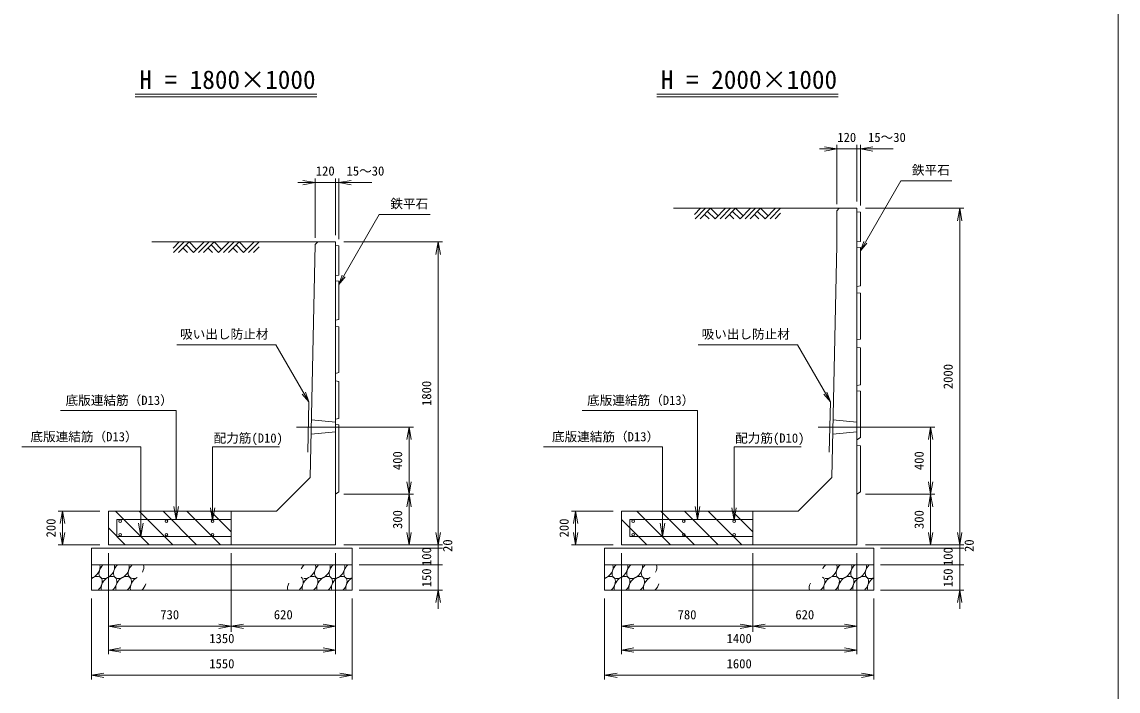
# Model space of a CAD drawing. Units: millimetres, scale not verified. Extents: x 5657 to 21657, y 2829 to 13829.
# Drawn here: x 16444 to 21657, y 5147 to 8329 of the extents above; entities that cross this region are included whole.
import ezdxf
from ezdxf.enums import TextEntityAlignment as Align

# ---------------------------------------------------------------- set-up
doc = ezdxf.new("R2010")
doc.units = ezdxf.units.MM
doc.layers.add('1', color=4, linetype='Continuous', lineweight=18)
doc.styles.add('ＭＳ ゴシック-5.0-0.0', font='')
doc.styles.get('ＭＳ ゴシック-5.0-0.0').set_extended_font_data('ＭＳ ゴシック-5.0-0.0')

msp = doc.modelspace()

# ---------------------------------------------------------------- linework, layer by layer
at = {"layer": '1'}
for p, q in [((21656.566, 13828.571), (21656.566, 2828.571)), ((16982.518, 7985.628), (17846.227, 7985.628)), ((19462.518, 7985.628), (20326.227, 7985.628)), ((16982.518, 7972.028), (17846.227, 7972.028)), ((19462.518, 7972.028), (20326.227, 7972.028)), ((20318.959, 7724.566), (20236.811, 7724.566)), ((20318.959, 7724.566), (20259.871, 7734.985)), ((20318.959, 7724.566), (20259.871, 7714.147)), ((20318.959, 7462.298), (20318.959, 7744.566)), ((20318.959, 7724.566), (20414.959, 7724.566)), ((20414.959, 7474.298), (20414.959, 7744.566)), ((20414.959, 7724.566), (20430.959, 7724.566)), ((20430.959, 7455.86), (20430.959, 7744.566)), ((20430.959, 7724.566), (20490.048, 7734.985)), ((20430.959, 7724.566), (20587.616, 7724.566)), ((20430.959, 7724.566), (20490.048, 7714.147)), ((17838.959, 7564.566), (17756.811, 7564.566)), ((17838.959, 7564.566), (17779.871, 7574.985)), ((17838.959, 7564.566), (17779.871, 7554.147)), ((17838.959, 7302.298), (17838.959, 7584.566)), ((17838.959, 7564.566), (17934.959, 7564.566)), ((17934.959, 7314.298), (17934.959, 7584.566)), ((17934.959, 7564.566), (17950.959, 7564.566)), ((17950.959, 7295.86), (17950.959, 7584.566)), ((17950.959, 7564.566), (18010.048, 7574.985)), ((17950.959, 7564.566), (18107.616, 7564.566)), ((17950.959, 7564.566), (18010.048, 7554.147)), ((20430.959, 7239.553), (20623.484, 7573.016)), ((20623.484, 7573.016), (20866.081, 7573.016)), ((17950.959, 7079.553), (18143.484, 7413.016)), ((18143.484, 7413.016), (18386.081, 7413.016)), ((19671.605, 7442.298), (19642.665, 7413.357)), ((19695.364, 7442.298), (19645.256, 7392.189)), ((19719.123, 7442.298), (19669.014, 7392.189)), ((19711.35, 7392.189), (19690.182, 7413.357)), ((19704.653, 7427.827), (19740.291, 7392.189)), ((19754.761, 7406.66), (19719.123, 7442.298)), ((19790.399, 7442.298), (19740.291, 7392.189)), ((19814.158, 7442.298), (19764.05, 7392.189)), ((19837.917, 7442.298), (19787.808, 7392.189)), ((19830.144, 7392.189), (19808.976, 7413.357)), ((19823.447, 7427.827), (19859.085, 7392.189)), ((19873.555, 7406.66), (19837.917, 7442.298)), ((19909.193, 7442.298), (19859.085, 7392.189)), ((19932.952, 7442.298), (19882.844, 7392.189)), ((19956.711, 7442.298), (19906.602, 7392.189)), ((19948.938, 7392.189), (19927.77, 7413.357)), ((19942.24, 7427.827), (19977.879, 7392.189)), ((19992.349, 7406.66), (19956.711, 7442.298)), ((20027.987, 7442.298), (19977.879, 7392.189)), ((20051.746, 7442.298), (20001.637, 7392.189)), ((20051.746, 7418.539), (20025.396, 7392.189)), ((20454.959, 7442.298), (20923.386, 7442.298)), ((20903.386, 7442.298), (20892.968, 7383.209)), ((20903.386, 7442.298), (20913.805, 7383.209)), ((20903.386, 5842.298), (20903.386, 7442.298)), ((17191.605, 7282.298), (17162.665, 7253.357)), ((17215.364, 7282.298), (17165.256, 7232.189)), ((17239.123, 7282.298), (17189.014, 7232.189)), ((17231.35, 7232.189), (17210.182, 7253.357)), ((17224.653, 7267.827), (17260.291, 7232.189)), ((17274.761, 7246.66), (17239.123, 7282.298)), ((17310.399, 7282.298), (17260.291, 7232.189)), ((17334.158, 7282.298), (17284.05, 7232.189)), ((17357.917, 7282.298), (17307.808, 7232.189)), ((17350.144, 7232.189), (17328.976, 7253.357)), ((17343.447, 7267.827), (17379.085, 7232.189)), ((17393.555, 7246.66), (17357.917, 7282.298)), ((17429.193, 7282.298), (17379.085, 7232.189)), ((17452.952, 7282.298), (17402.844, 7232.189)), ((17476.711, 7282.298), (17426.602, 7232.189)), ((17468.938, 7232.189), (17447.77, 7253.357)), ((17462.24, 7267.827), (17497.879, 7232.189)), ((17512.349, 7246.66), (17476.711, 7282.298)), ((17547.987, 7282.298), (17497.879, 7232.189)), ((17571.746, 7282.298), (17521.637, 7232.189)), ((17571.746, 7258.539), (17545.396, 7232.189)), ((17974.959, 7282.298), (18443.386, 7282.298)), ((18423.386, 7282.298), (18412.968, 7223.209)), ((18423.386, 7282.298), (18433.805, 7223.209)), ((18423.386, 7282.298), (18423.386, 5842.298)), ((20430.959, 7239.553), (20447.376, 7284.659)), ((20430.959, 7239.553), (20461.813, 7276.323)), ((17950.959, 7079.553), (17967.376, 7124.659)), ((17950.959, 7079.553), (17981.813, 7116.323)), ((17180.021, 6792.886), (17652.03, 6792.886)), ((17808.27, 6522.27), (17652.03, 6792.886)), ((19660.021, 6792.886), (20132.03, 6792.886)), ((20288.27, 6522.27), (20132.03, 6792.886)), ((17808.27, 6522.27), (17777.416, 6559.04)), ((17808.27, 6522.27), (17791.853, 6567.376)), ((20288.27, 6522.27), (20257.416, 6559.04)), ((20288.27, 6522.27), (20271.853, 6567.376)), ((16627.586, 6480.87), (17177.017, 6480.87)), ((17177.017, 5962.298), (17177.017, 6480.87)), ((19107.586, 6480.87), (19657.017, 6480.87)), ((19657.017, 5962.298), (19657.017, 6480.87)), ((17749.801, 6402.298), (18305.368, 6402.298)), ((18285.368, 6402.298), (18274.95, 6343.209)), ((18285.368, 6402.298), (18295.787, 6343.209)), ((18285.368, 6082.298), (18285.368, 6402.298)), ((20229.801, 6402.298), (20785.368, 6402.298)), ((20765.368, 6402.298), (20754.95, 6343.209)), ((20765.368, 6402.298), (20775.787, 6343.209)), ((20765.368, 6082.298), (20765.368, 6402.298)), ((16444.037, 6307.858), (17009.93, 6307.858)), ((17009.93, 5882.298), (17009.93, 6307.858)), ((17350.693, 5958.393), (17350.693, 6307.858)), ((17350.693, 6307.858), (17669.567, 6307.858)), ((18924.037, 6307.858), (19489.93, 6307.858)), ((19489.93, 5882.298), (19489.93, 6307.858)), ((19830.693, 5958.393), (19830.693, 6307.858)), ((19830.693, 6307.858), (20149.567, 6307.858)), ((18285.368, 6082.298), (18274.95, 6141.386)), ((18285.368, 6082.298), (18295.787, 6141.386)), ((20765.368, 6082.298), (20754.95, 6141.386)), ((20765.368, 6082.298), (20775.787, 6141.386)), ((17974.959, 6082.298), (18305.368, 6082.298)), ((18285.368, 6082.298), (18274.95, 6023.209)), ((18285.368, 6082.298), (18295.787, 6023.209)), ((18285.368, 6082.298), (18285.368, 5842.298)), ((20454.959, 6082.298), (20785.368, 6082.298)), ((20765.368, 6082.298), (20754.95, 6023.209)), ((20765.368, 6082.298), (20775.787, 6023.209)), ((20765.368, 6082.298), (20765.368, 5842.298)), ((16617.079, 6002.298), (16814.959, 6002.298)), ((16637.079, 6002.298), (16626.66, 5943.209)), ((16637.079, 6002.298), (16647.498, 5943.209)), ((16637.079, 6002.298), (16637.079, 5842.298)), ((16888.665, 6002.298), (17048.665, 5842.298)), ((17001.802, 6002.298), (17161.802, 5842.298)), ((17114.939, 6002.298), (17274.939, 5842.298)), ((17177.017, 5962.298), (17165.95, 6025.063)), ((17177.017, 5962.298), (17188.085, 6025.063)), ((17228.076, 6002.298), (17388.076, 5842.298)), ((17350.693, 5958.393), (17340.274, 6017.481)), ((17341.213, 6002.298), (17438.959, 5904.552)), ((17350.693, 5958.393), (17361.112, 6017.481)), ((19057.079, 6002.298), (19254.959, 6002.298)), ((19077.079, 6002.298), (19066.66, 5943.209)), ((19077.079, 6002.298), (19087.498, 5943.209)), ((19077.079, 6002.298), (19077.079, 5842.298)), ((19368.665, 6002.298), (19528.665, 5842.298)), ((19481.802, 6002.298), (19641.802, 5842.298)), ((19594.939, 6002.298), (19754.939, 5842.298)), ((19657.017, 5962.298), (19645.95, 6025.063)), ((19657.017, 5962.298), (19668.085, 6025.063)), ((19708.076, 6002.298), (19868.076, 5842.298)), ((19830.693, 5958.393), (19820.274, 6017.481)), ((19821.213, 6002.298), (19918.959, 5904.552)), ((19830.693, 5958.393), (19841.112, 6017.481)), ((17009.93, 5882.298), (16998.863, 5945.063)), ((17009.93, 5882.298), (17020.997, 5945.063)), ((19294.959, 5962.866), (19415.528, 5842.298)), ((19489.93, 5882.298), (19478.863, 5945.063)), ((19489.93, 5882.298), (19500.997, 5945.063)), ((16637.079, 5842.298), (16626.66, 5901.386)), ((16637.079, 5842.298), (16647.498, 5901.386)), ((16854.959, 5922.866), (16935.528, 5842.298)), ((18285.368, 5842.298), (18274.95, 5901.386)), ((18285.368, 5842.298), (18295.787, 5901.386)), ((18423.386, 5842.298), (18412.968, 5901.386)), ((18423.386, 5842.298), (18433.805, 5901.386)), ((19077.079, 5842.298), (19066.66, 5901.386)), ((19077.079, 5842.298), (19087.498, 5901.386)), ((20765.368, 5842.298), (20754.95, 5901.386)), ((20765.368, 5842.298), (20775.787, 5901.386)), ((20903.386, 5842.298), (20892.968, 5901.386)), ((20903.386, 5842.298), (20913.805, 5901.386)), ((16617.079, 5842.298), (16814.959, 5842.298)), ((17974.959, 5842.298), (18443.386, 5842.298)), ((18423.386, 5842.298), (18423.386, 5826.298)), ((19057.079, 5842.298), (19254.959, 5842.298)), ((20454.959, 5842.298), (20923.386, 5842.298)), ((20903.386, 5842.298), (20903.386, 5826.298)), ((16854.959, 5321.365), (16854.959, 5802.298)), ((17438.959, 5428.689), (17438.959, 5802.298)), ((17934.959, 5321.365), (17934.959, 5802.298)), ((18046.959, 5826.298), (18443.386, 5826.298)), ((18423.386, 5826.298), (18423.386, 5746.298)), ((19294.959, 5321.365), (19294.959, 5802.298)), ((19918.959, 5428.689), (19918.959, 5802.298)), ((20414.959, 5321.365), (20414.959, 5802.298)), ((20526.959, 5826.298), (20923.386, 5826.298)), ((20903.386, 5826.298), (20903.386, 5746.298)), ((18046.959, 5746.298), (18443.386, 5746.298)), ((18423.386, 5746.298), (18423.386, 5626.298)), ((20526.959, 5746.298), (20923.386, 5746.298)), ((20903.386, 5746.298), (20903.386, 5626.298)), ((16774.959, 5201.623), (16774.959, 5586.298)), ((18014.959, 5201.623), (18014.959, 5586.298)), ((18046.959, 5626.298), (18443.386, 5626.298)), ((18423.386, 5626.298), (18412.968, 5567.209)), ((18423.386, 5626.298), (18423.386, 5538.084)), ((18423.386, 5626.298), (18433.805, 5567.209)), ((19214.959, 5201.623), (19214.959, 5586.298)), ((20494.959, 5201.623), (20494.959, 5586.298)), ((20526.959, 5626.298), (20923.386, 5626.298)), ((20903.386, 5626.298), (20892.968, 5567.209)), ((20903.386, 5626.298), (20903.386, 5538.084)), ((20903.386, 5626.298), (20913.805, 5567.209)), ((16854.959, 5454.903), (16914.048, 5465.322)), ((16854.959, 5454.903), (16914.048, 5444.484)), ((16854.959, 5454.903), (17438.959, 5454.903)), ((17438.959, 5454.903), (17379.871, 5465.322)), ((17438.959, 5454.903), (17379.871, 5444.484)), ((17438.959, 5454.903), (17498.048, 5465.322)), ((17438.959, 5454.903), (17498.048, 5444.484)), ((17438.959, 5454.903), (17934.959, 5454.903)), ((17934.959, 5454.903), (17875.871, 5465.322)), ((17934.959, 5454.903), (17875.871, 5444.484)), ((19294.959, 5454.903), (19354.048, 5465.322)), ((19294.959, 5454.903), (19354.048, 5444.484)), ((19294.959, 5454.903), (19918.959, 5454.903)), ((19918.959, 5454.903), (19859.871, 5465.322)), ((19918.959, 5454.903), (19859.871, 5444.484)), ((19918.959, 5454.903), (19978.048, 5465.322)), ((19918.959, 5454.903), (19978.048, 5444.484)), ((19918.959, 5454.903), (20414.959, 5454.903)), ((20414.959, 5454.903), (20355.871, 5465.322)), ((20414.959, 5454.903), (20355.871, 5444.484)), ((16854.959, 5341.365), (16914.048, 5351.784)), ((16854.959, 5341.365), (16914.048, 5330.946)), ((16854.959, 5341.365), (17934.959, 5341.365)), ((17934.959, 5341.365), (17875.871, 5351.784)), ((17934.959, 5341.365), (17875.871, 5330.946)), ((19294.959, 5341.365), (19354.048, 5351.784)), ((19294.959, 5341.365), (19354.048, 5330.946)), ((19294.959, 5341.365), (20414.959, 5341.365)), ((20414.959, 5341.365), (20355.871, 5351.784)), ((20414.959, 5341.365), (20355.871, 5330.946)), ((16774.959, 5221.623), (16834.048, 5232.042)), ((16774.959, 5221.623), (16834.048, 5211.204)), ((16774.959, 5221.623), (18014.959, 5221.623)), ((18014.959, 5221.623), (17955.871, 5232.042)), ((18014.959, 5221.623), (17955.871, 5211.204)), ((19214.959, 5221.623), (19274.048, 5232.042)), ((19214.959, 5221.623), (19274.048, 5211.204)), ((19214.959, 5221.623), (20494.959, 5221.623)), ((20494.959, 5221.623), (20435.871, 5232.042)), ((20494.959, 5221.623), (20435.871, 5211.204))]:
    msp.add_line(p, q, dxfattribs=at)
at = {"layer": '1', "color": 2}
for p, q in [((19541.953, 7442.298), (20330.959, 7442.298)), ((20414.959, 7442.298), (20318.617, 7442.298)), ((20330.617, 7442.298), (20318.617, 7430.298)), ((20318.617, 7266.302), (20318.617, 7430.298)), ((20414.959, 7282.298), (20414.959, 7442.298)), ((20414.959, 7425.78), (20430.959, 7423.86)), ((20430.959, 7284.951), (20430.959, 7423.86)), ((17061.953, 7282.298), (17934.959, 7282.298)), ((17838.702, 7270.301), (17814.959, 6162.298)), ((17850.959, 7282.298), (17838.702, 7270.301)), ((17934.959, 7122.298), (17934.959, 7282.298)), ((17934.959, 7282.298), (17934.959, 5842.298)), ((17934.959, 7265.78), (17950.959, 7263.86)), ((17950.959, 7124.951), (17950.959, 7263.86)), ((20318.617, 7266.302), (20294.959, 6162.298)), ((20430.959, 7284.951), (20414.959, 7282.951)), ((20414.959, 7282.298), (20414.959, 5842.298)), ((20414.959, 7256.945), (20430.959, 7255.553)), ((20430.959, 7073.107), (20430.959, 7255.553)), ((17950.959, 7124.951), (17934.959, 7122.951)), ((17934.959, 7096.945), (17950.959, 7095.553)), ((17950.959, 6913.107), (17950.959, 7095.553)), ((20430.959, 7073.107), (20414.959, 7070.284)), ((20414.959, 7040.432), (20430.959, 7038.225)), ((20430.959, 6820.779), (20430.959, 7038.225)), ((17950.959, 6913.107), (17934.959, 6910.284)), ((17934.959, 6880.432), (17950.959, 6878.225)), ((17950.959, 6660.779), (17950.959, 6878.225)), ((20414.959, 6816.686), (20430.959, 6820.779)), ((20414.959, 6781.847), (20430.959, 6778.847)), ((20430.959, 6602.677), (20430.959, 6778.847)), ((17934.959, 6656.686), (17950.959, 6660.779)), ((17934.959, 6621.847), (17950.959, 6618.847)), ((17950.959, 6442.677), (17950.959, 6618.847)), ((20414.959, 6600.117), (20430.959, 6602.677)), ((20414.959, 6574.617), (20430.959, 6572.384)), ((20430.959, 6352.614), (20430.959, 6572.384)), ((17808.27, 6522.27), (17803.128, 6282.325)), ((20288.27, 6522.27), (20283.128, 6282.325)), ((17820.827, 6436.111), (17934.959, 6424.698)), ((17934.959, 6440.117), (17950.959, 6442.677)), ((17934.959, 6414.617), (17950.959, 6412.384)), ((17950.959, 6093.704), (17950.959, 6412.384)), ((20300.827, 6436.111), (20414.959, 6424.698)), ((17819.375, 6368.339), (17934.959, 6379.898)), ((20299.375, 6368.339), (20414.959, 6379.898)), ((20414.959, 6341.208), (20430.959, 6352.614)), ((20414.959, 6315.707), (20430.959, 6313.474)), ((20430.959, 6093.704), (20430.959, 6313.474)), ((17814.959, 6162.298), (17654.959, 6002.298)), ((20294.959, 6162.298), (20134.959, 6002.298)), ((17934.959, 6082.298), (17950.959, 6093.704)), ((20414.959, 6082.298), (20430.959, 6093.704)), ((17654.959, 6002.298), (16854.959, 6002.298)), ((16854.959, 6002.298), (16854.959, 5842.298)), ((17438.959, 6002.298), (17438.959, 5842.298)), ((20134.959, 6002.298), (19294.959, 6002.298)), ((19294.959, 6002.298), (19294.959, 5842.298)), ((19918.959, 6002.298), (19918.959, 5842.298)), ((17438.959, 5962.298), (16894.959, 5962.298)), ((16894.959, 5962.298), (16894.959, 5882.298)), ((19334.959, 5962.298), (19334.959, 5882.298)), ((19918.959, 5962.298), (19334.959, 5962.298)), ((17934.959, 5842.298), (16854.959, 5842.298)), ((17438.959, 5882.298), (16894.959, 5882.298)), ((20414.959, 5842.298), (19294.959, 5842.298)), ((19918.959, 5882.298), (19334.959, 5882.298)), ((18014.959, 5826.298), (16774.959, 5826.298)), ((16774.959, 5826.298), (16774.959, 5626.298)), ((18014.959, 5826.298), (18014.959, 5626.298)), ((19214.959, 5826.298), (19214.959, 5626.298)), ((20494.959, 5826.298), (19214.959, 5826.298)), ((20494.959, 5826.298), (20494.959, 5626.298)), ((18014.959, 5746.298), (16774.959, 5746.298)), ((20494.959, 5746.298), (19214.959, 5746.298)), ((18014.959, 5626.298), (16774.959, 5626.298)), ((20494.959, 5626.298), (19214.959, 5626.298))]:
    msp.add_line(p, q, dxfattribs=at)
for centre in [(16910.959, 5954.298), (17130.959, 5954.298), (17350.959, 5954.298), (19350.959, 5954.298), (19590.959, 5954.298), (19830.959, 5954.298), (16910.959, 5890.298), (17130.959, 5890.298), (17350.959, 5890.298), (19350.959, 5890.298), (19590.959, 5890.298), (19830.959, 5890.298)]:
    msp.add_circle(centre, 6.4, dxfattribs=at)
at = {"layer": '1'}
for centre, start_param, end_param in [((16778.474, 5721.384), 0.80273961, 2.75637236), ((16847.808, 5721.384), 4.5513724, 9.03955767), ((16917.143, 5721.384), 4.5513724, 9.03955767), ((16986.477, 5721.384), 4.5513724, 7.02205288), ((16986.477, 5721.384), 1.84330193, 2.75637236), ((17803.821, 5721.384), 4.5513724, 5.04744782), ((17803.821, 5721.384), 0.34422594, 2.75637236), ((17873.156, 5721.384), 4.5513724, 9.03955767), ((17942.49, 5721.384), 4.5513724, 9.03955767), ((18011.824, 5721.384), 4.5513724, 7.2639577), ((19218.474, 5721.384), 0.80273961, 2.75637236), ((19287.808, 5721.384), 4.5513724, 9.03955767), ((19357.143, 5721.384), 4.5513724, 9.03955767), ((19426.477, 5721.384), 4.5513724, 7.02205288), ((19426.477, 5721.384), 1.84330193, 2.75637236), ((20283.821, 5721.384), 4.5513724, 5.04744782), ((20283.821, 5721.384), 0.34422594, 2.75637236), ((20353.156, 5721.384), 4.5513724, 9.03955767), ((20422.49, 5721.384), 4.5513724, 9.03955767), ((20491.824, 5721.384), 4.5513724, 7.2639577), ((16788.692, 5652.18), 1.37840789, 4.41442236), ((16858.026, 5652.18), 1.37840789, 5.92933687), ((16927.361, 5652.18), 1.37840789, 5.92933687), ((16996.695, 5652.18), 4.16454088, 5.92933687), ((17744.705, 5652.18), 1.37840789, 3.25341192), ((17814.039, 5652.18), 1.37840789, 5.92933687), ((17883.374, 5652.18), 1.37840789, 5.92933687), ((17952.708, 5652.18), 1.37840789, 5.92933687), ((18022.042, 5652.18), 4.22898193, 5.92933687), ((19228.692, 5652.18), 1.37840789, 4.41442236), ((19298.026, 5652.18), 1.37840789, 5.92933687), ((19367.361, 5652.18), 1.37840789, 5.92933687), ((19436.695, 5652.18), 4.16454088, 5.92933687), ((20224.705, 5652.18), 1.37840789, 3.25341192), ((20294.039, 5652.18), 1.37840789, 5.92933687), ((20363.374, 5652.18), 1.37840789, 5.92933687), ((20432.708, 5652.18), 1.37840789, 5.92933687), ((20502.042, 5652.18), 4.22898193, 5.92933687), ((16996.695, 5652.18), 1.37840789, 2.19233237), ((17744.705, 5652.18), 5.0264869, 5.92933687), ((19436.695, 5652.18), 1.37840789, 2.19233237), ((20224.705, 5652.18), 5.0264869, 5.92933687)]:
    msp.add_ellipse(centre, major_axis=(-29.222, -34.826), ratio=0.670189, start_param=start_param, end_param=end_param, dxfattribs=at)

# ---------------------------------------------------------------- texts
at = {"layer": '1', "color": 7, "style": 'ＭＳ ゴシック-5.0-0.0'}
for s, height, p in [('H = 1800×1000', 87.98, (17002.461, 7983.685)), ('H = 2000×1000', 87.98, (19482.461, 7983.685)), ('120', 43.99, (20321.488, 7744.566)), ('15～30', 43.99, (20467.616, 7744.566)), ('120', 43.99, (17841.488, 7584.566)), ('15～30', 43.99, (17987.616, 7584.566)), ('鉄平石', 43.99, (20676.141, 7589.016)), ('鉄平石', 43.99, (18196.141, 7429.016)), ('吸い出し防止材', 43.99, (17196.021, 6808.886)), ('吸い出し防止材', 43.99, (19676.021, 6808.886)), ('底版連結筋（D13）', 43.99, (16651.495, 6494.163)), ('底版連結筋（D13）', 43.99, (19131.495, 6494.163)), ('底版連結筋（D13）', 43.99, (16484.408, 6321.15)), ('配力筋(D10)', 43.99, (17355.473, 6314.592)), ('底版連結筋（D13）', 43.99, (18964.408, 6321.15)), ('配力筋(D10)', 43.99, (19835.473, 6314.592)), ('730', 43.99, (17101.959, 5474.903)), ('620', 43.99, (17641.959, 5474.903)), ('780', 43.99, (19561.959, 5474.903)), ('620', 43.99, (20121.959, 5474.903)), ('1350', 43.99, (17334.959, 5361.365)), ('1400', 43.99, (19794.959, 5361.365)), ('1550', 43.99, (17334.959, 5241.623)), ('1600', 43.99, (19794.959, 5241.623))]:
    msp.add_text(s, height=height, dxfattribs=at).set_placement(p, align=Align.BOTTOM_LEFT)
for s, p in [('2000', (20883.386, 6582.298)), ('1800', (18403.386, 6502.298)), ('400', (18265.368, 6197.298)), ('400', (20745.368, 6197.298)), ('300', (18265.368, 5917.298)), ('300', (20745.368, 5917.298)), ('200', (16617.079, 5877.298)), ('200', (19057.079, 5877.298)), ('20', (18503.386, 5808.19)), ('20', (20983.386, 5808.19)), ('100', (18403.386, 5741.298)), ('100', (20883.386, 5741.298)), ('150', (18403.386, 5640.127)), ('150', (20883.386, 5640.127))]:
    msp.add_text(s, height=43.99, rotation=90, dxfattribs=at).set_placement(p, align=Align.BOTTOM_LEFT)

doc.saveas('drawing.dxf')
